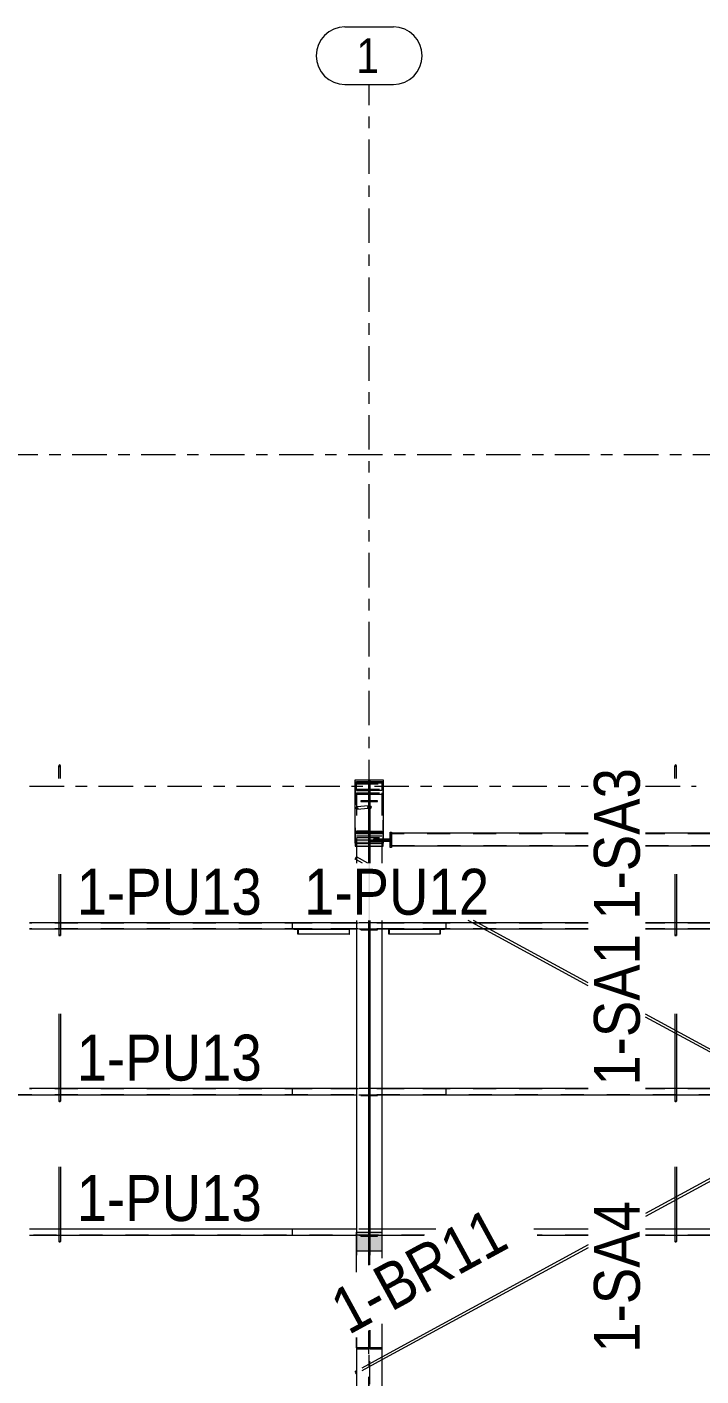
# Model space of a CAD drawing. Header units: millimetres. Extents: x -49 to 1122, y -181 to 639.
# Drawn here: x 874.1 to 932.7, y 71.1 to 188.6 of the extents above; entities that cross this region are included whole.
import ezdxf

# ---------------------------------------------------------------- set-up
doc = ezdxf.new("R2010")
doc.units = ezdxf.units.MM
for name, pattern in [('XKITLINE00', [0]), ('XKITLINE02', [4, 2, -2]), ('XKITLINE03', [6, 3, -1, 1, -1])]:
    doc.linetypes.add(name, pattern=pattern)
for name, color, linetype, lineweight in [('Part', 2, 'Continuous', 0), ('PartMark', 7, 'Continuous', 0), ('S-grid', 1, 'Continuous', 0)]:
    doc.layers.add(name, color=color, linetype=linetype, lineweight=lineweight)
doc.styles.add('ARIAL', font='ARIAL.TTF')

# ---------------------------------------------------------------- blocks, each defined once
blk = doc.blocks.new('*A6')
at = {"layer": 'Part'}
blk.add_hatch(color=3, dxfattribs=at).paths.add_polyline_path([(902.72, 122.76), (902.72, 122.91), (904.94, 122.91), (904.94, 122.76), (903.88, 122.76), (903.88, 118.59), (904.94, 118.59), (904.94, 118.44), (902.72, 118.44), (902.72, 118.59), (903.79, 118.59), (903.79, 122.76)], flags=17)
blk = doc.blocks.new('*A74')
at = {"layer": 'Part'}
blk.add_hatch(color=3, dxfattribs=at).paths.add_polyline_path([(901.61, 110.03), (901.61, 110.06), (902.12, 110.06), (902.12, 109.61), (902.1, 109.61), (902.1, 110.03)], flags=17)
blk = doc.blocks.new('*A75')
at = {"layer": 'Part'}
blk.add_hatch(color=3, dxfattribs=at).paths.add_polyline_path([(905.54, 109.61), (905.54, 110.06), (906.06, 110.06), (906.06, 110.03), (905.57, 110.03), (905.57, 109.61)], flags=17)
blk = doc.blocks.new('*A76')
at = {"layer": 'Part'}
blk.add_hatch(color=3, dxfattribs=at).paths.add_polyline_path([(902.61, 117.55), (902.61, 117.82), (905.06, 117.82), (905.06, 117.55)], flags=17)
blk = doc.blocks.new('*A77')
at = {"layer": 'Part'}
blk.add_hatch(color=3, dxfattribs=at).paths.add_polyline_path([(902.61, 117.28), (902.61, 117.55), (905.06, 117.55), (905.06, 117.28)], flags=17)
blk = doc.blocks.new('*A78')
at = {"layer": 'Part'}
blk.add_hatch(color=3, dxfattribs=at).paths.add_polyline_path([(930.5, 124.35), (930.55, 124.33), (930.57, 124.29), (930.55, 124.24), (930.5, 124.22), (930.45, 124.24), (930.43, 124.29), (930.45, 124.33)], flags=17)
blk = doc.blocks.new('*A79')
at = {"layer": 'Part'}
blk.add_hatch(color=3, dxfattribs=at).paths.add_polyline_path([(903.79, 117.82), (903.79, 118.44), (903.88, 118.44), (903.88, 117.82)], flags=17)
blk = doc.blocks.new('*A115')
at = {"layer": 'Part'}
blk.add_hatch(color=3, dxfattribs=at).paths.add_polyline_path([(903.89, 117.28), (903.89, 83.68), (904.94, 83.68), (904.94, 82.06), (902.72, 82.06), (902.72, 83.68), (903.78, 83.68), (903.78, 117.28)], flags=17)
blk = doc.blocks.new('*A124')
at = {"layer": 'Part'}
blk.add_hatch(color=3, dxfattribs=at).paths.add_polyline_path([(876.91, 124.35), (876.95, 124.33), (876.97, 124.29), (876.95, 124.24), (876.91, 124.22), (876.86, 124.24), (876.84, 124.29), (876.86, 124.33)], flags=17)
blk = doc.blocks.new('*A125')
at = {"layer": 'Part'}
blk.add_hatch(color=3, dxfattribs=at).paths.add_polyline_path([(903.88, 120.79), (904, 120.75), (904.05, 120.68), (903.98, 120.6), (903.85, 120.56), (903.72, 120.6), (903.68, 120.68), (903.74, 120.75)], flags=17)
blk = doc.blocks.new('*A433')
at = {"layer": 'S-grid', "color": 1, "linetype": 'XKITLINE03', "lineweight": 0}
blk.add_line((-10, 151.39), (1096.06, 151.39), dxfattribs=at)
blk = doc.blocks.new('*A434')
at = {"layer": 'S-grid', "color": 1, "linetype": 'XKITLINE03', "lineweight": 0}
for p, q in [((874.29, 122.5), (922.88, 122.5)), ((927.88, 122.5), (932.27, 122.5))]:
    blk.add_line(p, q, dxfattribs=at)
blk = doc.blocks.new('*A466')
at = {"layer": 'Part', "color": 2, "linetype": 'XKITLINE00', "lineweight": 0}
for p, q in [((902.72, 122.76), (902.72, 122.91)), ((902.72, 122.91), (904.94, 122.91)), ((902.72, 122.12), (902.72, 122.76)), ((902.72, 122.76), (903.79, 122.76)), ((903.79, 122.76), (903.79, 118.59)), ((903.88, 122.76), (903.88, 118.59)), ((904.94, 122.76), (903.88, 122.76)), ((904.94, 122.91), (904.94, 122.12)), ((902.72, 122.12), (903.79, 122.12)), ((904.94, 122.12), (903.88, 122.12)), ((903.79, 118.59), (902.72, 118.59)), ((902.72, 118.59), (902.72, 118.36)), ((902.72, 118.44), (904.94, 118.44)), ((903.79, 118.36), (902.72, 118.36)), ((903.88, 118.59), (904.94, 118.59)), ((904.94, 118.36), (903.88, 118.36)), ((904.94, 118.59), (904.94, 118.36))]:
    blk.add_line(p, q, dxfattribs=at)
at = {"layer": 'Part', "color": 7, "linetype": 'XKITLINE02', "lineweight": 0}
for p, q in [((902.72, 122.24), (904.94, 122.24)), ((902.72, 118.49), (903.79, 118.49)), ((903.79, 118.59), (903.79, 118.49)), ((903.88, 118.36), (903.79, 118.36)), ((903.88, 118.49), (903.88, 118.59)), ((904.94, 118.49), (903.88, 118.49))]:
    blk.add_line(p, q, dxfattribs=at)
blk = doc.blocks.new('*A813')
at = {"layer": 'Part', "color": 2, "linetype": 'XKITLINE00', "lineweight": 0}
for p, q in [((922.88, 118.4), (905.78, 118.4)), ((949.55, 118.4), (927.88, 118.4)), ((981.89, 118.4), (954.55, 118.4)), ((922.88, 117.29), (905.78, 117.29)), ((949.55, 117.29), (927.88, 117.29)), ((981.89, 117.29), (954.55, 117.29))]:
    blk.add_line(p, q, dxfattribs=at)
at = {"layer": 'Part', "color": 7, "linetype": 'XKITLINE02', "lineweight": 0}
for p, q in [((905.78, 117.29), (905.78, 118.4)), ((922.88, 118.36), (905.78, 118.36)), ((949.55, 118.36), (927.88, 118.36)), ((981.89, 118.36), (954.55, 118.36)), ((981.89, 117.29), (981.89, 118.4)), ((905.78, 117.34), (922.88, 117.34)), ((927.88, 117.34), (949.55, 117.34)), ((954.55, 117.34), (981.89, 117.34))]:
    blk.add_line(p, q, dxfattribs=at)
blk = doc.blocks.new('*A814')
at = {"layer": 'Part', "color": 7, "linetype": 'XKITLINE02', "lineweight": 0}
for p, q in [((903.81, 110), (903.86, 110)), ((903.81, 108.89), (903.81, 110)), ((903.81, 110), (903.86, 110)), ((903.86, 108.89), (903.86, 110)), ((903.81, 108.89), (903.86, 108.89))]:
    blk.add_line(p, q, dxfattribs=at)
blk = doc.blocks.new('*A815')
at = {"layer": 'Part', "color": 7, "linetype": 'XKITLINE02', "lineweight": 0}
for p, q in [((903.78, 122.7), (903.78, 121.22)), ((903.89, 122.7), (903.78, 122.7)), ((903.89, 121.22), (903.89, 122.7)), ((903.78, 122.03), (903.89, 122.03)), ((903.78, 121.77), (903.89, 121.77)), ((903.78, 121.22), (903.89, 121.22)), ((903.89, 121.22), (903.78, 121.22))]:
    blk.add_line(p, q, dxfattribs=at)
blk = doc.blocks.new('*A816')
at = {"layer": 'Part', "color": 7, "linetype": 'XKITLINE02', "lineweight": 0}
for p, q in [((904.56, 121.22), (903.11, 121.22)), ((903.11, 121.22), (903.11, 121.16)), ((903.11, 121.16), (904.56, 121.16)), ((904.56, 121.16), (904.56, 121.22))]:
    blk.add_line(p, q, dxfattribs=at)
blk = doc.blocks.new('*A817')
at = {"layer": 'Part', "color": 7, "linetype": 'XKITLINE02', "lineweight": 0}
for p, q in [((904.56, 110.06), (903.11, 110.06)), ((903.11, 110), (903.11, 110.06)), ((903.11, 110), (904.56, 110)), ((904.56, 110), (904.56, 110.06))]:
    blk.add_line(p, q, dxfattribs=at)
blk = doc.blocks.new('*A818')
at = {"layer": 'Part', "color": 2, "linetype": 'XKITLINE00', "lineweight": 0}
for p, q in [((897.28, 110.03), (897.28, 110.06)), ((901.61, 110.03), (897.28, 110.03)), ((897.64, 109.61), (897.64, 110.03)), ((902.1, 109.61), (897.64, 109.61)), ((902.12, 110.06), (897.65, 110.06)), ((901.61, 110.03), (901.61, 110.06)), ((902.1, 110.03), (901.61, 110.03)), ((902.1, 110.03), (902.1, 109.61)), ((902.1, 109.61), (902.12, 109.61)), ((902.12, 109.61), (902.12, 110.06))]:
    blk.add_line(p, q, dxfattribs=at)
at = {"layer": 'Part', "color": 7, "linetype": 'XKITLINE02', "lineweight": 0}
for p, q in [((897.65, 110.06), (897.28, 110.06)), ((897.66, 109.61), (897.64, 109.61)), ((897.66, 110.06), (897.66, 109.61))]:
    blk.add_line(p, q, dxfattribs=at)
blk = doc.blocks.new('*A819')
at = {"layer": 'Part', "color": 2, "linetype": 'XKITLINE00', "lineweight": 0}
for p, q in [((905.54, 109.61), (905.54, 110.06)), ((905.54, 110.06), (906.06, 110.06)), ((910.02, 109.61), (905.54, 109.61)), ((910.39, 110.03), (905.57, 110.03)), ((905.57, 110.03), (905.57, 109.61)), ((910.01, 110.06), (906.06, 110.06)), ((906.06, 110.06), (906.06, 110.03)), ((910.02, 110.03), (910.02, 109.61)), ((910.39, 110.06), (910.39, 110.03))]:
    blk.add_line(p, q, dxfattribs=at)
at = {"layer": 'Part', "color": 7, "linetype": 'XKITLINE02', "lineweight": 0}
for p, q in [((910, 109.61), (910, 110.06)), ((910, 110.06), (910.39, 110.06)), ((910.39, 110.03), (910.02, 110.03))]:
    blk.add_line(p, q, dxfattribs=at)
blk = doc.blocks.new('*A820')
at = {"layer": 'Part', "color": 2, "linetype": 'XKITLINE00', "lineweight": 0}
for p, q in [((902.61, 117.55), (902.61, 123.06)), ((902.61, 123.06), (905.06, 123.06)), ((905.06, 123.06), (905.06, 117.55)), ((902.61, 117.82), (905.06, 117.82)), ((905.06, 117.55), (902.61, 117.55))]:
    blk.add_line(p, q, dxfattribs=at)
at = {"layer": 'Part', "color": 7, "linetype": 'XKITLINE02', "lineweight": 0}
blk.add_line((902.61, 122.88), (905.06, 122.88), dxfattribs=at)
blk = doc.blocks.new('*A821')
at = {"layer": 'Part', "color": 7, "linetype": 'XKITLINE02', "lineweight": 0}
for p, q in [((902.61, 122.88), (902.61, 117.55)), ((905.06, 122.88), (902.61, 122.88)), ((902.61, 122.7), (905.06, 122.7)), ((905.06, 117.55), (905.06, 122.88))]:
    blk.add_line(p, q, dxfattribs=at)
at = {"layer": 'Part', "color": 2, "linetype": 'XKITLINE00', "lineweight": 0}
for p, q in [((902.61, 117.55), (902.61, 117.28)), ((902.61, 117.55), (905.06, 117.55)), ((905.06, 117.28), (905.06, 117.55)), ((902.61, 117.28), (905.06, 117.28))]:
    blk.add_line(p, q, dxfattribs=at)
blk = doc.blocks.new('*A822')
at = {"layer": 'Part', "color": 2, "linetype": 'XKITLINE00', "lineweight": 0}
for p, q in [((905.67, 117.18), (905.67, 118.51)), ((905.67, 118.51), (905.78, 118.51)), ((905.78, 118.51), (905.78, 117.18)), ((905.78, 117.18), (905.67, 117.18))]:
    blk.add_line(p, q, dxfattribs=at)
blk = doc.blocks.new('*A823')
at = {"layer": 'Part', "color": 7, "linetype": 'XKITLINE02', "lineweight": 0}
for p, q in [((904.22, 117.9), (904.22, 117.79)), ((905.06, 117.9), (904.22, 117.9)), ((905.56, 117.79), (904.22, 117.79))]:
    blk.add_line(p, q, dxfattribs=at)
at = {"layer": 'Part', "color": 2, "linetype": 'XKITLINE00', "lineweight": 0}
for p, q in [((905.67, 117.9), (905.06, 117.9)), ((905.67, 117.79), (905.56, 117.79)), ((905.67, 117.9), (905.67, 117.79))]:
    blk.add_line(p, q, dxfattribs=at)
blk = doc.blocks.new('*A824')
at = {"layer": 'Part', "color": 7, "linetype": 'XKITLINE02', "lineweight": 0}
for p, q in [((903.89, 117.79), (903.89, 117.68)), ((905.06, 117.79), (903.89, 117.79)), ((905.06, 117.68), (903.89, 117.68)), ((904.06, 117.79), (904.06, 117.68))]:
    blk.add_line(p, q, dxfattribs=at)
at = {"layer": 'Part', "color": 2, "linetype": 'XKITLINE00', "lineweight": 0}
for p, q in [((905.56, 117.79), (905.06, 117.79)), ((905.56, 117.68), (905.06, 117.68)), ((905.56, 117.79), (905.56, 117.68))]:
    blk.add_line(p, q, dxfattribs=at)
blk = doc.blocks.new('*A825')
at = {"layer": 'Part', "color": 2, "linetype": 'XKITLINE00', "lineweight": 0}
for p, q in [((903.78, 123.06), (903.78, 122.91)), ((903.78, 123.06), (903.89, 123.06)), ((903.89, 123.06), (903.89, 122.91))]:
    blk.add_line(p, q, dxfattribs=at)
at = {"layer": 'Part', "color": 7, "linetype": 'XKITLINE02', "lineweight": 0}
for p, q in [((903.78, 122.91), (903.78, 122.26)), ((903.89, 122.42), (903.78, 122.42)), ((903.78, 122.34), (903.89, 122.34)), ((903.89, 122.26), (903.78, 122.26)), ((903.89, 122.91), (903.89, 122.26))]:
    blk.add_line(p, q, dxfattribs=at)
blk = doc.blocks.new('*A826')
at = {"layer": 'Part', "color": 2, "linetype": 'XKITLINE00', "lineweight": 0}
for p, q in [((930.43, 114.84), (930.43, 110.61)), ((930.57, 114.84), (930.57, 110.61)), ((930.43, 110.06), (930.43, 109.51)), ((930.45, 109.52), (930.43, 109.51)), ((930.43, 109.51), (930.45, 109.51)), ((930.5, 109.52), (930.45, 109.52)), ((930.45, 109.51), (930.5, 109.51)), ((930.55, 109.52), (930.5, 109.52)), ((930.5, 109.51), (930.55, 109.51)), ((930.57, 109.51), (930.55, 109.52)), ((930.55, 109.51), (930.57, 109.51)), ((930.57, 110.06), (930.57, 109.51))]:
    blk.add_line(p, q, dxfattribs=at)
at = {"layer": 'Part', "color": 7, "linetype": 'XKITLINE02', "lineweight": 0}
for p, q in [((930.43, 110.61), (930.43, 110.06)), ((930.57, 110.61), (930.57, 110.06))]:
    blk.add_line(p, q, dxfattribs=at)
blk = doc.blocks.new('*A827')
at = {"layer": 'Part', "color": 2, "linetype": 'XKITLINE00', "lineweight": 0}
for p, q in [((930.45, 124.33), (930.43, 124.29)), ((930.43, 123.18), (930.43, 124.29)), ((930.43, 124.29), (930.45, 124.24)), ((930.5, 124.35), (930.45, 124.33)), ((930.45, 124.24), (930.5, 124.22)), ((930.55, 124.33), (930.5, 124.35)), ((930.5, 124.22), (930.55, 124.24)), ((930.57, 124.29), (930.55, 124.33)), ((930.55, 124.24), (930.57, 124.29)), ((930.57, 123.18), (930.57, 124.29))]:
    blk.add_line(p, q, dxfattribs=at)
blk = doc.blocks.new('*A828')
at = {"layer": 'Part', "color": 2, "linetype": 'XKITLINE00', "lineweight": 0}
for p, q in [((903.79, 118.44), (903.79, 117.82)), ((903.79, 118.44), (903.88, 118.44)), ((903.88, 117.82), (903.79, 117.82)), ((903.88, 118.44), (903.88, 117.82))]:
    blk.add_line(p, q, dxfattribs=at)
at = {"layer": 'Part', "color": 7, "linetype": 'XKITLINE02', "lineweight": 0}
for p, q in [((903.79, 118.38), (903.88, 118.38)), ((903.79, 118.27), (903.88, 118.27))]:
    blk.add_line(p, q, dxfattribs=at)
blk = doc.blocks.new('*A966')
at = {"layer": 'S-grid', "color": 1, "linetype": 'XKITLINE03', "lineweight": 0}
for p, q in [((903.83, 115.81), (903.83, 183.61)), ((903.83, 80.79), (903.83, 110.81)), ((903.83, -10), (903.83, 75.1))]:
    blk.add_line(p, q, dxfattribs=at)
at = {"layer": 'S-grid', "color": 3, "style": 'ARIAL', "width": 0.85}
blk.add_text('1', height=3, dxfattribs=at).set_placement((902.72, 184.61))
blk = doc.blocks.new('*A972')
at = {"layer": 'Part', "color": 7, "linetype": 'XKITLINE02', "lineweight": 0}
for p, q in [((984.94, 116.36), (982.72, 115.15)), ((984.94, 116.1), (982.72, 114.89)), ((943.83, 93.97), (943.6, 93.85)), ((944.07, 93.85), (943.83, 93.72)), ((904.94, 72.8), (902.72, 71.59)), ((904.94, 72.55), (902.72, 71.34)), ((902.66, 71.43), (902.7, 71.36))]:
    blk.add_line(p, q, dxfattribs=at)
at = {"layer": 'Part', "color": 2, "linetype": 'XKITLINE00', "lineweight": 0}
for p, q in [((984.95, 116.36), (984.94, 116.36)), ((984.95, 116.36), (985.06, 116.16)), ((982.72, 115.15), (954.55, 99.81)), ((985.06, 116.16), (984.94, 116.1)), ((982.72, 114.89), (954.55, 99.56)), ((949.55, 97.09), (943.83, 93.97)), ((949.55, 96.83), (944.07, 93.85)), ((943.6, 93.85), (927.88, 85.29)), ((943.83, 93.72), (927.88, 85.04)), ((922.88, 82.57), (904.94, 72.8)), ((922.88, 82.31), (904.94, 72.55)), ((902.72, 71.59), (902.61, 71.53)), ((902.66, 71.43), (902.61, 71.53)), ((902.72, 71.33), (902.66, 71.43)), ((902.72, 71.33), (902.72, 71.34))]:
    blk.add_line(p, q, dxfattribs=at)
blk = doc.blocks.new('*A973')
at = {"layer": 'Part', "color": 2, "linetype": 'XKITLINE00', "lineweight": 0}
for p, q in [((902.61, 116.16), (902.72, 116.36)), ((902.72, 116.36), (902.72, 116.36)), ((902.72, 116.1), (902.61, 116.16)), ((922.88, 105.13), (912.44, 110.81)), ((922.88, 105.38), (912.91, 110.81)), ((943.83, 93.97), (927.88, 102.66)), ((943.6, 93.85), (927.88, 102.4)), ((953.41, 88.51), (943.83, 93.72)), ((953.88, 88.51), (944.07, 93.85)), ((982.72, 72.8), (954.55, 88.14)), ((982.72, 72.55), (954.55, 87.89)), ((985.06, 71.53), (984.94, 71.59)), ((984.95, 71.33), (984.94, 71.34)), ((985.06, 71.53), (984.95, 71.33))]:
    blk.add_line(p, q, dxfattribs=at)
at = {"layer": 'Part', "color": 7, "linetype": 'XKITLINE02', "lineweight": 0}
for p, q in [((903.72, 115.81), (902.72, 116.36)), ((903.26, 115.81), (902.72, 116.1)), ((944.07, 93.85), (943.83, 93.97)), ((943.83, 93.72), (943.6, 93.85)), ((984.94, 71.59), (982.72, 72.8)), ((984.94, 71.34), (982.72, 72.55))]:
    blk.add_line(p, q, dxfattribs=at)
blk = doc.blocks.new('*A974')
at = {"layer": 'Part', "color": 2, "linetype": 'XKITLINE00', "lineweight": 0}
for p, q in [((897.17, 83.39), (897.17, 83.94)), ((902.72, 83.94), (897.17, 83.94)), ((909.62, 83.94), (904.94, 83.94)), ((922.88, 83.94), (918.15, 83.94)), ((949.55, 83.94), (927.88, 83.94)), ((961.79, 83.94), (954.55, 83.94)), ((969.52, 83.94), (962.25, 83.94)), ((982.72, 83.94), (978.04, 83.94)), ((990.5, 83.94), (984.94, 83.94)), ((990.5, 83.94), (990.5, 83.39)), ((897.17, 83.39), (897.17, 83.39)), ((902.72, 83.39), (897.17, 83.39)), ((908.6, 83.39), (904.94, 83.39)), ((922.88, 83.39), (918.45, 83.39)), ((949.55, 83.39), (927.88, 83.39)), ((962.81, 83.39), (954.55, 83.39)), ((969.21, 83.39), (963.27, 83.39)), ((982.72, 83.39), (979.06, 83.39)), ((990.5, 83.39), (984.94, 83.39))]:
    blk.add_line(p, q, dxfattribs=at)
at = {"layer": 'Part', "color": 7, "linetype": 'XKITLINE02', "lineweight": 0}
for p, q in [((909.59, 83.92), (897.17, 83.92)), ((908.64, 83.41), (897.17, 83.41)), ((904.94, 83.94), (902.72, 83.94)), ((922.88, 83.92), (918.16, 83.92)), ((922.88, 83.41), (918.44, 83.41)), ((949.55, 83.92), (927.88, 83.92)), ((949.55, 83.41), (927.88, 83.41)), ((969.51, 83.92), (954.55, 83.92)), ((969.22, 83.41), (954.55, 83.41)), ((962.25, 83.94), (961.79, 83.94)), ((990.5, 83.92), (978.08, 83.92)), ((990.5, 83.41), (979.03, 83.41)), ((984.94, 83.94), (982.72, 83.94)), ((904.94, 83.39), (902.72, 83.39)), ((963.27, 83.39), (962.81, 83.39)), ((984.94, 83.39), (982.72, 83.39))]:
    blk.add_line(p, q, dxfattribs=at)
blk = doc.blocks.new('*A975')
at = {"layer": 'Part', "color": 2, "linetype": 'XKITLINE00', "lineweight": 0}
for p, q in [((897.17, 95.61), (897.17, 96.17)), ((902.72, 96.17), (897.17, 96.17)), ((897.17, 95.61), (897.17, 95.61)), ((902.72, 95.61), (897.17, 95.61)), ((922.88, 96.17), (904.94, 96.17)), ((940.36, 95.61), (904.94, 95.61)), ((939.34, 96.17), (927.88, 96.17)), ((947.86, 96.17), (939.81, 96.17)), ((946.84, 95.61), (940.83, 95.61)), ((982.72, 95.61), (947.31, 95.61)), ((949.55, 96.17), (948.33, 96.17)), ((982.72, 96.17), (954.55, 96.17)), ((990.5, 96.17), (984.94, 96.17)), ((990.5, 95.61), (984.94, 95.61)), ((990.5, 96.17), (990.5, 95.61))]:
    blk.add_line(p, q, dxfattribs=at)
at = {"layer": 'Part', "color": 7, "linetype": 'XKITLINE02', "lineweight": 0}
for p, q in [((922.88, 96.15), (897.17, 96.15)), ((990.5, 95.63), (897.17, 95.63)), ((904.94, 96.17), (902.72, 96.17)), ((904.94, 95.61), (902.72, 95.61)), ((949.55, 96.15), (927.88, 96.15)), ((939.81, 96.17), (939.34, 96.17)), ((940.83, 95.61), (940.36, 95.61)), ((947.31, 95.61), (946.84, 95.61)), ((948.33, 96.17), (947.86, 96.17)), ((990.5, 96.15), (954.55, 96.15)), ((984.94, 96.17), (982.72, 96.17)), ((984.94, 95.61), (982.72, 95.61))]:
    blk.add_line(p, q, dxfattribs=at)
blk = doc.blocks.new('*A976')
at = {"layer": 'Part', "color": 2, "linetype": 'XKITLINE00', "lineweight": 0}
for p, q in [((897.17, 110.06), (897.17, 110.61)), ((902.72, 110.61), (897.17, 110.61)), ((912.81, 110.61), (904.94, 110.61)), ((922.88, 110.61), (913.27, 110.61)), ((949.55, 110.61), (927.88, 110.61)), ((974.39, 110.61), (954.55, 110.61)), ((982.72, 110.61), (974.86, 110.61)), ((990.5, 110.61), (984.94, 110.61)), ((990.5, 110.61), (990.5, 110.06)), ((897.17, 110.06), (897.17, 110.06)), ((897.65, 110.06), (897.17, 110.06)), ((902.72, 110.06), (902.12, 110.06)), ((905.54, 110.06), (904.94, 110.06)), ((913.83, 110.06), (910.01, 110.06)), ((922.88, 110.06), (914.3, 110.06)), ((949.55, 110.06), (927.88, 110.06)), ((973.37, 110.06), (954.55, 110.06)), ((977.65, 110.06), (973.84, 110.06)), ((982.72, 110.06), (982.12, 110.06)), ((985.54, 110.06), (984.94, 110.06)), ((990.5, 110.06), (990.01, 110.06))]:
    blk.add_line(p, q, dxfattribs=at)
at = {"layer": 'Part', "color": 7, "linetype": 'XKITLINE02', "lineweight": 0}
for p, q in [((922.88, 110.59), (897.17, 110.59)), ((904.94, 110.61), (902.72, 110.61)), ((913.27, 110.61), (912.81, 110.61)), ((949.55, 110.59), (927.88, 110.59)), ((990.5, 110.59), (954.55, 110.59)), ((974.86, 110.61), (974.39, 110.61)), ((984.94, 110.61), (982.72, 110.61)), ((922.88, 110.08), (897.17, 110.08)), ((902.12, 110.06), (897.65, 110.06)), ((904.94, 110.06), (902.72, 110.06)), ((910.01, 110.06), (905.54, 110.06)), ((914.3, 110.06), (913.83, 110.06)), ((949.55, 110.08), (927.88, 110.08)), ((990.5, 110.08), (954.55, 110.08)), ((973.84, 110.06), (973.37, 110.06)), ((982.12, 110.06), (977.65, 110.06)), ((984.94, 110.06), (982.72, 110.06)), ((990.01, 110.06), (985.54, 110.06))]:
    blk.add_line(p, q, dxfattribs=at)
blk = doc.blocks.new('*A979')
at = {"layer": 'Part', "color": 7, "linetype": 'XKITLINE02', "lineweight": 0}
for p, q in [((902.72, 121.94), (902.72, 117.28)), ((902.72, 121.94), (904.94, 121.94)), ((902.72, 121.81), (903.78, 121.81)), ((903.78, 121.81), (903.78, 115.81)), ((903.89, 115.81), (903.89, 121.81)), ((903.89, 121.81), (904.94, 121.81)), ((904.94, 121.94), (904.94, 117.28)), ((902.72, 118.18), (903.78, 118.18)), ((902.72, 118.05), (904.94, 118.05)), ((903.89, 118.18), (904.94, 118.18)), ((903.78, 110.81), (903.78, 80.76)), ((903.89, 80.82), (903.89, 110.81)), ((902.72, 83.68), (902.72, 80.19)), ((904.94, 83.68), (904.94, 81.4)), ((904.94, 75.7), (904.94, 73.59)), ((902.72, 74.49), (902.72, 73.59)), ((903.78, 75.07), (903.78, 22.44)), ((903.89, 22.44), (903.89, 75.13)), ((904.94, 22.44), (902.72, 22.44))]:
    blk.add_line(p, q, dxfattribs=at)
at = {"layer": 'Part', "color": 2, "linetype": 'XKITLINE00', "lineweight": 0}
for p, q in [((902.72, 117.28), (902.72, 115.81)), ((904.94, 117.28), (904.94, 115.81)), ((902.72, 110.81), (902.72, 83.68)), ((904.94, 110.81), (904.94, 83.68)), ((902.72, 73.59), (902.72, 22.44)), ((904.94, 73.59), (904.94, 22.44))]:
    blk.add_line(p, q, dxfattribs=at)
blk = doc.blocks.new('*A982')
at = {"layer": 'Part', "color": 7, "linetype": 'XKITLINE02', "lineweight": 0}
for p, q in [((903.78, 117.96), (903.78, 117.28)), ((903.78, 117.96), (903.89, 117.96)), ((903.78, 117.89), (903.89, 117.89)), ((903.89, 117.96), (903.89, 117.28)), ((903.78, 83.68), (903.78, 80.76)), ((903.89, 83.68), (903.89, 80.82)), ((903.78, 75.07), (903.78, 73.61)), ((903.89, 75.13), (903.89, 73.61)), ((904.94, 73.61), (902.72, 73.61))]:
    blk.add_line(p, q, dxfattribs=at)
at = {"layer": 'Part', "color": 2, "linetype": 'XKITLINE00', "lineweight": 0}
for p, q in [((903.78, 117.28), (903.78, 115.81)), ((903.78, 117.28), (903.89, 117.28)), ((903.89, 117.28), (903.89, 115.81)), ((903.78, 110.81), (903.78, 83.68)), ((903.89, 110.81), (903.89, 83.68)), ((902.72, 80.19), (902.72, 83.68)), ((902.72, 83.68), (903.78, 83.68)), ((903.89, 83.68), (904.94, 83.68)), ((904.94, 83.68), (904.94, 81.4)), ((902.72, 82.06), (904.94, 82.06)), ((904.94, 75.7), (904.94, 73.59)), ((902.72, 73.59), (902.72, 74.49)), ((904.94, 73.59), (902.72, 73.59))]:
    blk.add_line(p, q, dxfattribs=at)
blk = doc.blocks.new('*A986')
at = {"layer": 'Part', "color": 7, "linetype": 'XKITLINE02', "lineweight": 0}
for p, q in [((904.56, 83.39), (903.11, 83.39)), ((903.11, 83.33), (903.11, 83.39)), ((903.11, 83.33), (904.56, 83.33)), ((904.56, 83.33), (904.56, 83.39))]:
    blk.add_line(p, q, dxfattribs=at)
blk = doc.blocks.new('*A987')
at = {"layer": 'Part', "color": 7, "linetype": 'XKITLINE02', "lineweight": 0}
for p, q in [((903.81, 83.33), (903.86, 83.33)), ((903.81, 82.22), (903.81, 83.33)), ((903.81, 83.33), (903.86, 83.33)), ((903.86, 82.22), (903.86, 83.33)), ((903.81, 82.22), (903.86, 82.22))]:
    blk.add_line(p, q, dxfattribs=at)
blk = doc.blocks.new('*A995')
at = {"layer": 'Part', "color": 7, "linetype": 'XKITLINE02', "lineweight": 0}
for p, q in [((903.78, 73.61), (902.78, 73.61)), ((902.78, 73.61), (902.78, 73.5)), ((902.78, 73.5), (903.78, 73.5)), ((903.61, 73.61), (903.61, 73.5)), ((903.78, 73.5), (903.78, 73.61))]:
    blk.add_line(p, q, dxfattribs=at)
blk = doc.blocks.new('*A996')
at = {"layer": 'Part', "color": 7, "linetype": 'XKITLINE02', "lineweight": 0}
for p, q in [((904.89, 73.61), (903.89, 73.61)), ((903.89, 73.61), (903.89, 73.5)), ((903.89, 73.5), (904.89, 73.5)), ((904.06, 73.61), (904.06, 73.5)), ((904.89, 73.5), (904.89, 73.61))]:
    blk.add_line(p, q, dxfattribs=at)
blk = doc.blocks.new('*A997')
at = {"layer": 'Part', "color": 7, "linetype": 'XKITLINE02', "lineweight": 0}
for p, q in [((903.81, 95.56), (903.86, 95.56)), ((903.81, 94.44), (903.81, 95.56)), ((903.81, 95.56), (903.86, 95.56)), ((903.86, 94.44), (903.86, 95.56)), ((903.81, 94.44), (903.86, 94.44))]:
    blk.add_line(p, q, dxfattribs=at)
blk = doc.blocks.new('*A998')
at = {"layer": 'Part', "color": 7, "linetype": 'XKITLINE02', "lineweight": 0}
for p, q in [((904.56, 95.61), (903.11, 95.61)), ((903.11, 95.56), (903.11, 95.61)), ((903.11, 95.56), (904.56, 95.56)), ((904.56, 95.56), (904.56, 95.61))]:
    blk.add_line(p, q, dxfattribs=at)
blk = doc.blocks.new('*A999')
at = {"layer": 'Part', "color": 2, "linetype": 'XKITLINE00', "lineweight": 0}
for p, q in [((930.43, 89.37), (930.43, 86.68)), ((930.57, 89.37), (930.57, 86.75)), ((930.43, 86.43), (930.43, 83.94)), ((930.57, 86.5), (930.57, 83.94)), ((930.43, 83.39), (930.43, 82.85)), ((930.43, 82.85), (930.45, 82.84)), ((930.45, 82.85), (930.43, 82.85)), ((930.5, 82.85), (930.45, 82.85)), ((930.45, 82.84), (930.5, 82.84)), ((930.55, 82.85), (930.5, 82.85)), ((930.5, 82.84), (930.55, 82.84)), ((930.55, 82.84), (930.57, 82.85)), ((930.57, 82.85), (930.55, 82.85)), ((930.57, 83.39), (930.57, 82.85))]:
    blk.add_line(p, q, dxfattribs=at)
at = {"layer": 'Part', "color": 7, "linetype": 'XKITLINE02', "lineweight": 0}
for p, q in [((930.43, 86.68), (930.43, 86.43)), ((930.57, 86.75), (930.57, 86.5)), ((930.43, 83.94), (930.43, 83.39)), ((930.57, 83.94), (930.57, 83.39))]:
    blk.add_line(p, q, dxfattribs=at)
blk = doc.blocks.new('*A1000')
at = {"layer": 'Part', "color": 2, "linetype": 'XKITLINE00', "lineweight": 0}
for p, q in [((930.43, 102.68), (930.43, 101.27)), ((930.57, 102.68), (930.57, 101.2)), ((930.43, 101.02), (930.43, 96.17)), ((930.57, 100.94), (930.57, 96.17)), ((930.43, 95.61), (930.43, 95.07)), ((930.57, 95.61), (930.57, 95.07)), ((930.43, 95.07), (930.45, 95.06)), ((930.45, 95.07), (930.43, 95.07)), ((930.5, 95.07), (930.45, 95.07)), ((930.45, 95.06), (930.5, 95.06)), ((930.55, 95.07), (930.5, 95.07)), ((930.5, 95.06), (930.55, 95.06)), ((930.55, 95.06), (930.57, 95.07)), ((930.57, 95.07), (930.55, 95.07))]:
    blk.add_line(p, q, dxfattribs=at)
at = {"layer": 'Part', "color": 7, "linetype": 'XKITLINE02', "lineweight": 0}
for p, q in [((930.43, 101.27), (930.43, 101.02)), ((930.57, 101.2), (930.57, 100.94)), ((930.43, 96.17), (930.43, 95.61)), ((930.57, 96.17), (930.57, 95.61))]:
    blk.add_line(p, q, dxfattribs=at)
blk = doc.blocks.new('*A1027')
at = {"layer": 'Part', "color": 2, "linetype": 'XKITLINE00', "lineweight": 0}
for p, q in [((816.39, 83.39), (816.39, 83.94)), ((821.94, 83.94), (816.39, 83.94)), ((842.36, 83.94), (824.17, 83.94)), ((869.29, 83.94), (847.36, 83.94)), ((902.72, 83.94), (874.29, 83.94)), ((909.62, 83.94), (904.94, 83.94)), ((816.39, 83.39), (816.39, 83.39)), ((821.94, 83.39), (816.39, 83.39)), ((842.36, 83.39), (824.17, 83.39)), ((869.29, 83.39), (847.36, 83.39)), ((902.72, 83.39), (874.29, 83.39)), ((908.6, 83.39), (904.94, 83.39))]:
    blk.add_line(p, q, dxfattribs=at)
at = {"layer": 'Part', "color": 7, "linetype": 'XKITLINE02', "lineweight": 0}
for p, q in [((842.36, 83.92), (816.39, 83.92)), ((842.36, 83.41), (816.39, 83.41)), ((824.17, 83.94), (821.94, 83.94)), ((869.29, 83.92), (847.36, 83.92)), ((869.29, 83.41), (847.36, 83.41)), ((909.59, 83.92), (874.29, 83.92)), ((908.64, 83.41), (874.29, 83.41)), ((904.94, 83.94), (902.72, 83.94)), ((824.17, 83.39), (821.94, 83.39)), ((904.94, 83.39), (902.72, 83.39))]:
    blk.add_line(p, q, dxfattribs=at)
blk = doc.blocks.new('*A1028')
at = {"layer": 'Part', "color": 2, "linetype": 'XKITLINE00', "lineweight": 0}
for p, q in [((816.39, 95.61), (816.39, 96.17)), ((821.94, 96.17), (816.39, 96.17)), ((816.39, 95.61), (816.39, 95.61)), ((821.94, 95.61), (816.39, 95.61)), ((842.36, 96.17), (824.17, 96.17)), ((902.72, 95.61), (824.17, 95.61)), ((869.29, 96.17), (847.36, 96.17)), ((902.72, 96.17), (874.29, 96.17)), ((910.5, 96.17), (904.94, 96.17)), ((910.5, 95.61), (904.94, 95.61)), ((910.5, 96.17), (910.5, 95.61))]:
    blk.add_line(p, q, dxfattribs=at)
at = {"layer": 'Part', "color": 7, "linetype": 'XKITLINE02', "lineweight": 0}
for p, q in [((842.36, 96.15), (816.39, 96.15)), ((910.5, 95.63), (816.39, 95.63)), ((824.17, 96.17), (821.94, 96.17)), ((824.17, 95.61), (821.94, 95.61)), ((869.29, 96.15), (847.36, 96.15)), ((910.5, 96.15), (874.29, 96.15)), ((904.94, 96.17), (902.72, 96.17)), ((904.94, 95.61), (902.72, 95.61))]:
    blk.add_line(p, q, dxfattribs=at)
blk = doc.blocks.new('*A1029')
at = {"layer": 'Part', "color": 2, "linetype": 'XKITLINE00', "lineweight": 0}
for p, q in [((816.39, 110.06), (816.39, 110.61)), ((821.94, 110.61), (816.39, 110.61)), ((842.36, 110.61), (824.17, 110.61)), ((869.29, 110.61), (847.36, 110.61)), ((902.72, 110.61), (874.29, 110.61)), ((910.5, 110.61), (904.94, 110.61)), ((910.5, 110.61), (910.5, 110.06)), ((816.39, 110.06), (816.39, 110.06)), ((816.87, 110.06), (816.39, 110.06)), ((821.94, 110.06), (821.35, 110.06)), ((824.76, 110.06), (824.17, 110.06)), ((842.36, 110.06), (829.24, 110.06)), ((869.29, 110.06), (847.36, 110.06)), ((897.65, 110.06), (874.29, 110.06)), ((902.72, 110.06), (902.12, 110.06)), ((905.54, 110.06), (904.94, 110.06)), ((910.5, 110.06), (910.01, 110.06))]:
    blk.add_line(p, q, dxfattribs=at)
at = {"layer": 'Part', "color": 7, "linetype": 'XKITLINE02', "lineweight": 0}
for p, q in [((842.36, 110.59), (816.39, 110.59)), ((824.17, 110.61), (821.94, 110.61)), ((869.29, 110.59), (847.36, 110.59)), ((910.5, 110.59), (874.29, 110.59)), ((904.94, 110.61), (902.72, 110.61)), ((842.36, 110.08), (816.39, 110.08)), ((821.35, 110.06), (816.87, 110.06)), ((824.17, 110.06), (821.94, 110.06)), ((829.24, 110.06), (824.76, 110.06)), ((869.29, 110.08), (847.36, 110.08)), ((910.5, 110.08), (874.29, 110.08)), ((902.12, 110.06), (897.65, 110.06)), ((904.94, 110.06), (902.72, 110.06)), ((910.01, 110.06), (905.54, 110.06))]:
    blk.add_line(p, q, dxfattribs=at)
blk = doc.blocks.new('*A1045')
at = {"layer": 'Part', "color": 2, "linetype": 'XKITLINE00', "lineweight": 0}
for p, q in [((876.84, 89.37), (876.84, 83.94)), ((876.97, 89.37), (876.97, 83.94)), ((876.84, 83.39), (876.84, 82.85)), ((876.84, 82.85), (876.86, 82.84)), ((876.86, 82.85), (876.84, 82.85)), ((876.91, 82.85), (876.86, 82.85)), ((876.86, 82.84), (876.91, 82.84)), ((876.95, 82.85), (876.91, 82.85)), ((876.91, 82.84), (876.95, 82.84)), ((876.95, 82.84), (876.97, 82.85)), ((876.97, 82.85), (876.95, 82.85)), ((876.97, 83.39), (876.97, 82.85))]:
    blk.add_line(p, q, dxfattribs=at)
at = {"layer": 'Part', "color": 7, "linetype": 'XKITLINE02', "lineweight": 0}
for p, q in [((876.84, 83.94), (876.84, 83.39)), ((876.97, 83.94), (876.97, 83.39))]:
    blk.add_line(p, q, dxfattribs=at)
blk = doc.blocks.new('*A1046')
at = {"layer": 'Part', "color": 2, "linetype": 'XKITLINE00', "lineweight": 0}
for p, q in [((876.84, 102.68), (876.84, 96.17)), ((876.97, 102.68), (876.97, 96.17)), ((876.84, 95.61), (876.84, 95.07)), ((876.97, 95.61), (876.97, 95.07)), ((876.84, 95.07), (876.86, 95.06)), ((876.86, 95.07), (876.84, 95.07)), ((876.91, 95.07), (876.86, 95.07)), ((876.86, 95.06), (876.91, 95.06)), ((876.95, 95.07), (876.91, 95.07)), ((876.91, 95.06), (876.95, 95.06)), ((876.95, 95.06), (876.97, 95.07)), ((876.97, 95.07), (876.95, 95.07))]:
    blk.add_line(p, q, dxfattribs=at)
at = {"layer": 'Part', "color": 7, "linetype": 'XKITLINE02', "lineweight": 0}
for p, q in [((876.84, 96.17), (876.84, 95.61)), ((876.97, 96.17), (876.97, 95.61))]:
    blk.add_line(p, q, dxfattribs=at)
blk = doc.blocks.new('*A1053')
at = {"layer": 'Part', "color": 2, "linetype": 'XKITLINE00', "lineweight": 0}
for p, q in [((876.84, 114.84), (876.84, 110.61)), ((876.97, 114.84), (876.97, 110.61)), ((876.84, 110.06), (876.84, 109.51)), ((876.86, 109.52), (876.84, 109.51)), ((876.84, 109.51), (876.86, 109.51)), ((876.91, 109.52), (876.86, 109.52)), ((876.86, 109.51), (876.91, 109.51)), ((876.95, 109.52), (876.91, 109.52)), ((876.91, 109.51), (876.95, 109.51)), ((876.97, 109.51), (876.95, 109.52)), ((876.95, 109.51), (876.97, 109.51)), ((876.97, 110.06), (876.97, 109.51))]:
    blk.add_line(p, q, dxfattribs=at)
at = {"layer": 'Part', "color": 7, "linetype": 'XKITLINE02', "lineweight": 0}
for p, q in [((876.84, 110.61), (876.84, 110.06)), ((876.97, 110.61), (876.97, 110.06))]:
    blk.add_line(p, q, dxfattribs=at)
blk = doc.blocks.new('*A1055')
at = {"layer": 'S-grid', "color": 1, "linetype": 'XKITLINE00', "lineweight": 0}
for p, q in [((901.72, 188.61), (905.95, 188.61)), ((901.72, 183.61), (905.95, 183.61))]:
    blk.add_line(p, q, dxfattribs=at)
for centre, start, end in [((901.72, 186.11), 90, 270), ((905.95, 186.11), 270, 90)]:
    blk.add_arc(centre, 2.5, start, end, dxfattribs=at)
blk = doc.blocks.new('*A1061')
at = {"layer": 'Part', "color": 2, "linetype": 'XKITLINE00', "lineweight": 0}
for p, q in [((876.86, 124.33), (876.84, 124.29)), ((876.84, 123.18), (876.84, 124.29)), ((876.84, 124.29), (876.86, 124.24)), ((876.91, 124.35), (876.86, 124.33)), ((876.86, 124.24), (876.91, 124.22)), ((876.95, 124.33), (876.91, 124.35)), ((876.91, 124.22), (876.95, 124.24)), ((876.97, 124.29), (876.95, 124.33)), ((876.95, 124.24), (876.97, 124.29)), ((876.97, 123.18), (876.97, 124.29))]:
    blk.add_line(p, q, dxfattribs=at)
blk = doc.blocks.new('*A1062')
at = {"layer": 'Part', "color": 2, "linetype": 'XKITLINE00', "lineweight": 0}
for p, q in [((902.7, 120.6), (902.72, 120.67)), ((902.72, 120.52), (902.7, 120.6)), ((902.72, 120.67), (902.77, 120.7)), ((902.77, 120.48), (902.72, 120.52)), ((903.79, 120.78), (902.77, 120.7)), ((903.79, 120.56), (902.77, 120.48)), ((903.74, 120.75), (903.68, 120.68)), ((903.68, 120.68), (903.72, 120.6)), ((903.72, 120.6), (903.85, 120.56)), ((903.88, 120.79), (903.74, 120.75)), ((903.85, 120.56), (903.98, 120.6)), ((904, 120.75), (903.88, 120.79)), ((903.98, 120.6), (904.05, 120.68)), ((904.05, 120.68), (904, 120.75))]:
    blk.add_line(p, q, dxfattribs=at)
at = {"layer": 'Part', "color": 7, "linetype": 'XKITLINE02', "lineweight": 0}
for p, q in [((902.77, 120.7), (902.82, 120.66)), ((902.82, 120.5), (902.77, 120.48)), ((902.82, 120.66), (902.84, 120.58)), ((902.84, 120.58), (902.82, 120.5)), ((903.88, 120.79), (903.79, 120.78)), ((903.85, 120.56), (903.79, 120.56))]:
    blk.add_line(p, q, dxfattribs=at)
blk = doc.blocks.new('*A2638')
at = {"layer": 'PartMark', "color": 3, "style": 'ARIAL', "width": 0.85}
blk.add_text('1-SA3', height=4, rotation=90.0002, dxfattribs=at).set_placement((927.38, 110.88))
blk = doc.blocks.new('*A2642')
at = {"layer": 'PartMark', "color": 3, "style": 'ARIAL', "width": 0.85}
blk.add_text('1-PU13', height=4, dxfattribs=at).set_placement((878.39, 84.64))
blk = doc.blocks.new('*A2643')
at = {"layer": 'PartMark', "color": 3, "style": 'ARIAL', "width": 0.85}
blk.add_text('1-PU13', height=4, dxfattribs=at).set_placement((878.39, 96.87))
blk = doc.blocks.new('*A2644')
at = {"layer": 'PartMark', "color": 3, "style": 'ARIAL', "width": 0.85}
blk.add_text('1-PU13', height=4, dxfattribs=at).set_placement((878.39, 111.31))
blk = doc.blocks.new('*A2650')
at = {"layer": 'PartMark', "color": 3, "style": 'ARIAL', "width": 0.85}
blk.add_text('1-BR11', height=4, rotation=28.5677, dxfattribs=at).set_placement((902.03, 74.69))
blk = doc.blocks.new('*A2651')
at = {"layer": 'PartMark', "color": 3, "style": 'ARIAL', "width": 0.85}
blk.add_text('1-PU12', height=4, dxfattribs=at).set_placement((898.17, 111.31))
blk = doc.blocks.new('*A2654')
at = {"layer": 'PartMark', "color": 3, "style": 'ARIAL', "width": 0.85}
blk.add_text('1-SA4', height=4, rotation=90.0002, dxfattribs=at).set_placement((927.38, 73.18))
blk = doc.blocks.new('*A2655')
at = {"layer": 'PartMark', "color": 3, "style": 'ARIAL', "width": 0.85}
blk.add_text('1-SA1', height=4, rotation=90.0002, dxfattribs=at).set_placement((927.38, 96.43))

msp = doc.modelspace()

# ---------------------------------------------------------------- block references
at = {"lineweight": 0}
for name in ['*A1055', '*A966', '*A433', '*A434', '*A124', '*A1061', '*A2638', '*A78', '*A827', '*A820', '*A821', '*A6', '*A466', '*A825', '*A815', '*A979', '*A816', '*A1062', '*A125', '*A76', '*A77', '*A982', '*A79', '*A828', '*A824', '*A823', '*A822', '*A813', '*A972', '*A973', '*A115', '*A2644', '*A2651', '*A1053', '*A826', '*A1029', '*A976', '*A818', '*A74', '*A817', '*A814', '*A75', '*A819', '*A2655', '*A1046', '*A1000', '*A2643', '*A1028', '*A975', '*A998', '*A997', '*A1045', '*A999', '*A2642', '*A2654', '*A2650', '*A1027', '*A974', '*A986', '*A987', '*A995', '*A996']:
    msp.add_blockref(name, (0, 0), dxfattribs=at)

doc.saveas('drawing.dxf')
